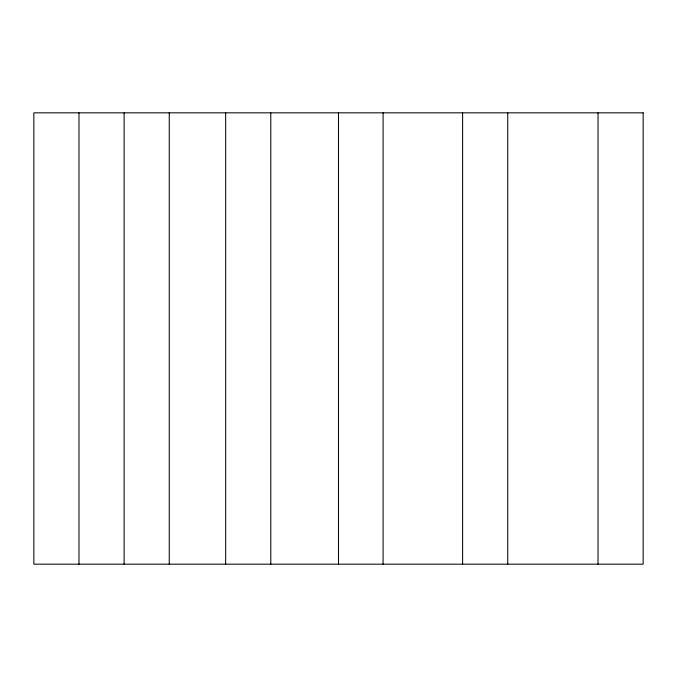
<?xml version="1.0" encoding="UTF-8"?>
<svg xmlns="http://www.w3.org/2000/svg" width="677" height="677" viewBox="0 0 677 677"><rect width="100%" height="100%" fill="white"/><g stroke="black" fill="none" stroke-linecap="round" stroke-linejoin="round"><path stroke-width="1.02" d="M598.019 112.831L598.019 564.169M507.75 112.831L507.75 564.169M462.619 112.831L462.619 564.169M383.089 112.831L383.089 564.169M338.5 112.831L338.5 564.169M270.8 112.831L270.8 564.169M225.669 112.831L225.669 564.169M169.25 112.831L169.25 564.169M124.119 112.831L124.119 564.169M78.981 112.831L78.981 564.169M643.15 112.831L33.85 112.831L33.85 564.169L643.15 564.169L643.15 112.831"/></g></svg>
